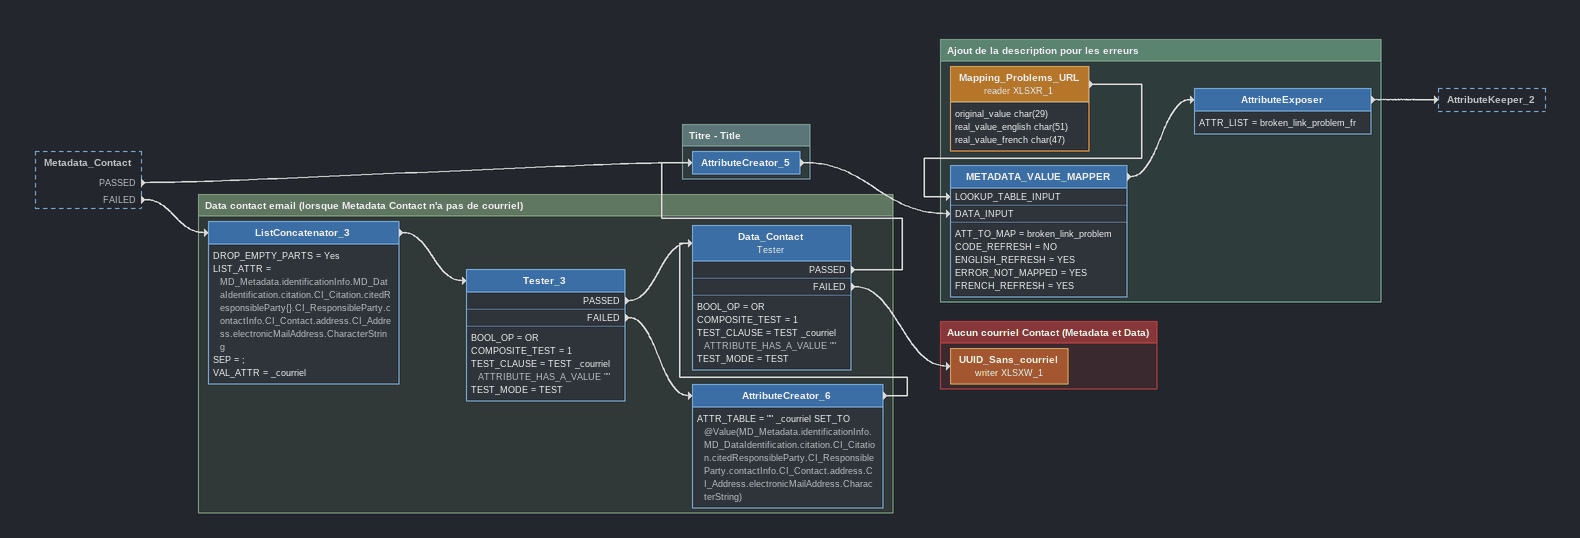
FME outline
Metadata_Contact [outside]
    PASSED -> AttributeCreator_5
    FAILED -> ListConcatenator_3

Bookmark: Data contact email (lorsque Metadata Contact n'a pas de courriel)
ListConcatenator_3
    DROP_EMPTY_PARTS = Yes
    LIST_ATTR = MD_Metadata.identificationInfo.MD_DataIdentification.citation.CI_Citation.citedResponsibleParty{}.CI_ResponsibleParty.contactInfo.CI_Contact.address.CI_Address.electronicMailAddress.CharacterString
    SEP = ;
    VAL_ATTR = _courriel
    -> Tester_3
Tester_3
    BOOL_OP = OR
    COMPOSITE_TEST = 1
    TEST_CLAUSE = TEST _courriel ATTRIBUTE_HAS_A_VALUE ""
    TEST_MODE = TEST
    PASSED -> Data_Contact
    FAILED -> AttributeCreator_6
AttributeCreator_6
    ATTR_TABLE = "" _courriel SET_TO @Value(MD_Metadata.identificationInfo.MD_DataIdentification.citation.CI_Citation.citedResponsibleParty.CI_ResponsibleParty.contactInfo.CI_Contact.address.CI_Address.electronicMailAddress.CharacterString)
    -> Data_Contact
Data_Contact: Tester
    BOOL_OP = OR
    COMPOSITE_TEST = 1
    TEST_CLAUSE = TEST _courriel ATTRIBUTE_HAS_A_VALUE ""
    TEST_MODE = TEST
    PASSED -> AttributeCreator_5
    FAILED -> UUID_Sans_courriel (writer XLSXW_1)

Bookmark: Titre - Title
AttributeCreator_5
    -> METADATA_VALUE_MAPPER [DATA_INPUT]

Bookmark: Aucun courriel Contact (Metadata et Data)
UUID_Sans_courriel (writer XLSXW_1)

Bookmark: Ajout de la description pour les erreurs
Mapping_Problems_URL (reader XLSXR_1)
    attributes: original_value char(29), real_value_english char(51), real_value_french char(47)
    -> METADATA_VALUE_MAPPER [LOOKUP_TABLE_INPUT]
METADATA_VALUE_MAPPER
    ATT_TO_MAP = broken_link_problem
    CODE_REFRESH = NO
    ENGLISH_REFRESH = YES
    ERROR_NOT_MAPPED = YES
    FRENCH_REFRESH = YES
    -> AttributeExposer
AttributeExposer
    ATTR_LIST = broken_link_problem_fr
    -> AttributeKeeper_2
